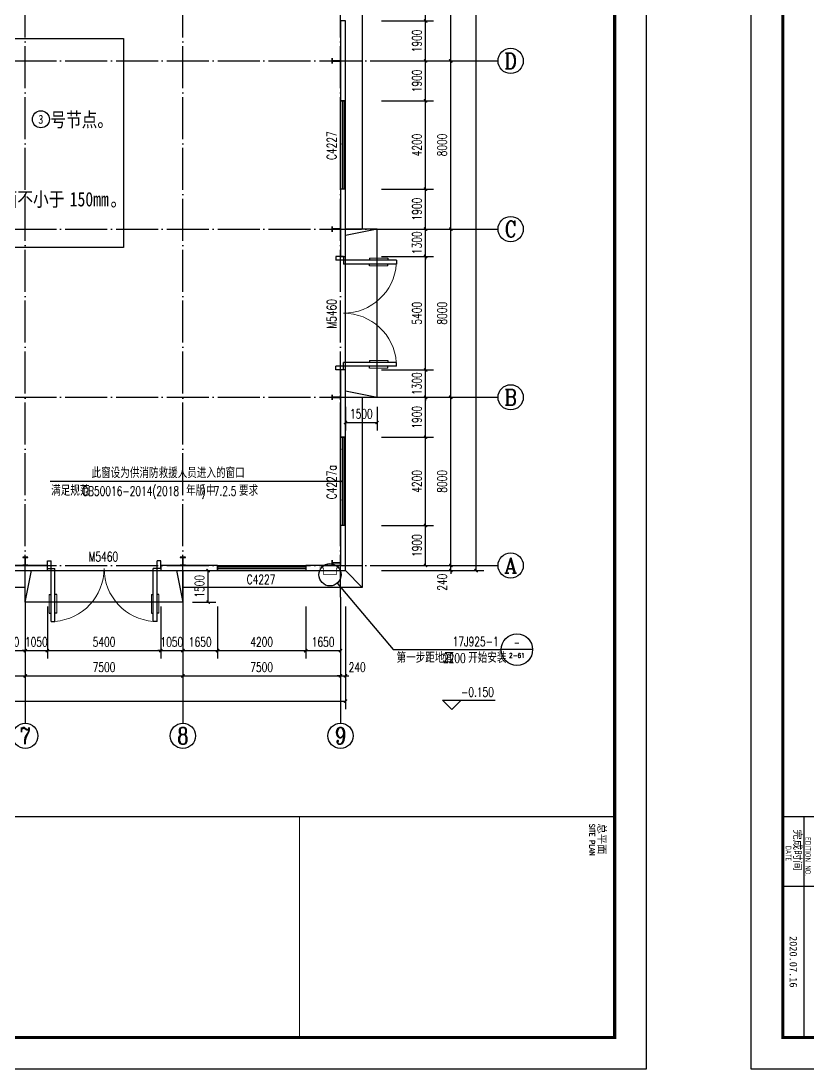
# Model space of a CAD drawing. Extents: x 14591016 to 15383666, y -730593 to -510197.
# Drawn here: x 14740759 to 14778219, y -730593 to -680743 of the extents above; entities that cross this region are included whole.
import ezdxf
from ezdxf.enums import TextEntityAlignment as Align

# ---------------------------------------------------------------- set-up
doc = ezdxf.new("R2010")
doc.units = 0
doc.header["$LTSCALE"] = 1000
doc.header["$MEASUREMENT"] = 0
doc.linetypes.add('DOTE', pattern=[2.42, 2, -0.2, 0.02, -0.2])
for name, color, linetype in [('AXIS', 3, 'Continuous'), ('AXIS_TEXT', 7, 'Continuous'), ('COLUMN', 2, 'Continuous'), ('DIM_ELEV', 3, 'Continuous'), ('DIM_LEAD', 3, 'Continuous'), ('DOTE', 1, 'DOTE'), ('PUB_DIM', 3, 'Continuous'), ('PUB_TEXT', 7, 'Continuous'), ('PUB_TITLE', 4, 'Continuous'), ('TK', 4, 'Continuous'), ('WALL-PARAPET', 6, 'Continuous'), ('WINDOW', 4, 'Continuous'), ('WINDOW_TEXT', 7, 'Continuous')]:
    doc.layers.add(name, color=color, linetype=linetype)
doc.styles.add('-宋体', font='', dxfattribs={"width": 0.8})
doc.styles.add('_TCH_AXIS', font='COMPLEX', dxfattribs={"bigfont": 'GBCBIG'})
doc.styles.add('_TCH_DIM', font='SIMPLEX', dxfattribs={"bigfont": 'GBCBIG'})
doc.styles.add('_TCH_DIM_T3', font='SIMPLEX', dxfattribs={"width": 0.705882, "bigfont": 'GBCBIG'})
doc.styles.add('_TCH_WINDOW', font='SIMPLEX', dxfattribs={"height": 3.5, "bigfont": 'GBCBIG'})
doc.styles.add('COMPLEX', font='COMPLEX')
doc.styles.add('ROMANS', font='romans', dxfattribs={"width": 0.65, "height": 231.275})
doc.styles.add('TSSD_REIN', font='tssdeng.shx', dxfattribs={"width": 0.7, "bigfont": 'tssdchn.shx'})
doc.styles.add('图签宋体', font='', dxfattribs={"height": 300})
doc.styles.get('-宋体').set_extended_font_data('SimSun')
doc.styles.get('图签宋体').set_extended_font_data('NSimSun')
doc.dimstyles.new('_TCH_ARCH&&150', dxfattribs={"dimtxt": 446.25, "dimasz": 150, "dimexe": 375, "dimexo": 450, "dimgap": 189.375, "dimtad": 1, "dimdec": 0, "dimzin": 0, "dimdsep": 46, "dimtxsty": '_TCH_DIM_T3', "dimblk": 'ARCHTICK', "dimcen": 0.09, "dimclrt": 7, "dimazin": 2, "dimtfac": 1, "dimtdec": 0, "dimtix": 1, "dimtmove": 2, "dimatfit": 3, "dimfxl": 0, "dimtolj": 1, "dimtzin": 0, "dimarcsym": 0})

# ---------------------------------------------------------------- blocks, each defined once
blk = doc.blocks.new('A$C797E1D2B')
at = {"layer": 'COLUMN'}
h = blk.add_hatch(color=256, dxfattribs=at)
h.paths.add_polyline_path([(125, 400), (250, 400), (250, 388), (130, 388), (130, 200), (125, 200)])
h.paths.add_polyline_path([(0, 400), (125, 400), (125, 200), (120, 200), (120, 388), (0, 388)])
h.paths.add_polyline_path([(0, 12), (120, 12), (120, 200), (125, 200), (125, 0), (0, 0)])
h.paths.add_polyline_path([(125, 200), (130, 200), (130, 12), (250, 12), (250, 0), (125, 0)])
blk.add_lwpolyline([(250, 0), (250, 12), (130, 12), (130, 388), (250, 388), (250, 400), (0, 400), (0, 388), (120, 388), (120, 12), (0, 12), (0, 0)], close=True, dxfattribs=at)
blk = doc.blocks.new('GeYuanFrame_46685588', base_point=(20.09, 4.53))
at = {"layer": 'TK'}
blk.add_lwpolyline([(20.09, 4.53), (20.09, 598.53), (1071.09, 598.53), (1071.09, 4.53)], close=True, dxfattribs=at)
at = {"layer": 'TK', "const_width": 1}
blk.add_lwpolyline([(45.09, 588.53), (1061.09, 588.53), (1061.09, 14.53), (45.09, 14.53)], close=True, dxfattribs=at)
at = {"layer": 'TK'}
for points, const_width in [([(991.09, 588.53), (991.09, 14.53)], 0.4), ([(991.09, 488.5), (1061.09, 488.5)], 0.35)]:
    blk.add_lwpolyline(points, dxfattribs=dict(at, const_width=const_width))
at = {"layer": 'TK', "style": '图签宋体'}
blk.add_text('总平面', height=2.4, dxfattribs=at).set_placement((993.23, 583.28))
at = {"layer": 'TK', "style": 'ROMANS', "width": 0.76}
blk.add_text('SITE PLAN', height=1.697, dxfattribs=at).set_placement((993.35, 580.49))
blk = doc.blocks.new('GeYuanFrame_74283803', base_point=(20.09, 4.53))
at = {"layer": 'PUB_TITLE'}
blk.add_lwpolyline([(1013.09, 14.53), (1013.09, 111.33)], dxfattribs=at)
at = {"layer": 'TK'}
for p, q in [((991.09, 21.17), (1061.09, 21.17)), ((991.09, 14.53), (1061.09, 14.53))]:
    blk.add_line(p, q, dxfattribs=at)
blk.add_lwpolyline([(20.09, 4.53), (20.09, 598.53), (1071.09, 598.53), (1071.09, 4.53)], close=True, dxfattribs=at)
at = {"layer": 'TK', "const_width": 1}
blk.add_lwpolyline([(45.09, 588.53), (1061.09, 588.53), (1061.09, 14.53), (45.09, 14.53)], close=True, dxfattribs=at)
at = {"layer": 'TK', "const_width": 0.4}
blk.add_lwpolyline([(991.09, 588.53), (991.09, 14.53)], dxfattribs=at)
at = {"layer": 'TK', "style": 'TSSD_REIN'}
for s, width, p in [('EDITION NO.', 0.8, (997.53, 21.64)), ('DATE', 0.7, (1000.33, 15.45))]:
    blk.add_text(s, height=1.8, dxfattribs=dict(at, width=width)).set_placement(p)
at = {"layer": 'TK', "style": '图签宋体'}
blk.add_text('完成时间', height=2.4, dxfattribs=at).set_placement((995.11, 18.02))
at = {"layer": 'TK', "insert": (1037.09, 17.88), "char_height": 2.4, "width": 48, "attachment_point": 5, "style": '图签宋体'}
blk.add_mtext('2020.07.16', dxfattribs=at)
blk = doc.blocks.new('$DorLib2D$00000011')
for p, q in [((-0.4667, 0.4709), (-0.4667, -0.0625)), ((-0.4667, 0.4709), (-0.4333, 0.4709)), ((-0.4333, 0.4709), (-0.4333, 0.0042)), ((0.4333, 0.4709), (0.4333, 0.0042)), ((0.4667, 0.4709), (0.4333, 0.4709)), ((0.4667, 0.4709), (0.4667, -0.0625)), ((-0.4833, 0.3962), (-0.4667, 0.3962)), ((-0.4167, 0.3962), (-0.4333, 0.3962)), ((0.4167, 0.3962), (0.4333, 0.3962)), ((0.4833, 0.3962), (0.4667, 0.3962)), ((-0.4833, 0.2346), (-0.4667, 0.2346)), ((-0.4167, 0.2346), (-0.4333, 0.2346)), ((0.4167, 0.2346), (0.4333, 0.2346)), ((0.4833, 0.2346), (0.4667, 0.2346)), ((-0.5, 0.0042), (-0.4333, 0.0042)), ((-0.5, 0.0042), (-0.5, -0.0625)), ((0.5, 0.0042), (0.4333, 0.0042)), ((0.5, 0.0042), (0.5, -0.0625)), ((-0.5, -0.0625), (-0.4667, -0.0625)), ((0.5, -0.0625), (0.4667, -0.0625))]:
    blk.add_line(p, q)
at = {"lineweight": 13}
for p, q in [((-0.4833, 0.3962), (-0.4833, 0.2346)), ((-0.4167, 0.3962), (-0.4167, 0.2346)), ((0.4167, 0.3962), (0.4167, 0.2346)), ((0.4833, 0.3962), (0.4833, 0.2346))]:
    blk.add_line(p, q, dxfattribs=at)
for centre, start, end in [((-0.4667, 0.0042), 0, 85.90396), ((0.4667, 0.0042), 94.09604, 180)]:
    blk.add_arc(centre, 0.4667, start, end, dxfattribs=at)
blk = doc.blocks.new('$TCHSYS$WIN2D')
for p, q in [((-0.5, 0.5), (0.5, 0.5)), ((-0.5, 0.5), (-0.5, -0.5)), ((0.5, 0.5), (0.5, -0.5)), ((0.5, 0.167), (-0.5, 0.167)), ((0.5, -0.167), (-0.5, -0.167)), ((-0.5, -0.5), (0.5, -0.5))]:
    blk.add_line(p, q)
blk = doc.blocks.new('_AXISO')
blk.add_circle((0, 0), 0.5)
at = {"layer": 'AXIS_TEXT', "style": 'COMPLEX', "width": 1.041667}
blk.add_attdef('A', text='', height=0.56, dxfattribs=at).set_placement((-0.25, -0.28), (0.25, -0.28), align=Align.FIT)
blk = doc.blocks.new('_ArchTick')
at = {"color": 0, "linetype": 'ByBlock', "const_width": 0.4}
blk.add_lwpolyline([(-0.5, -0.5), (0.5, 0.5)], dxfattribs=at)
blk = doc.blocks.new('*D45')
at = {"layer": 'AXIS', "color": 0, "lineweight": -2}
for p, q in [((14695726, -708593), (14695726, -713468)), ((14756206, -708593), (14756206, -713468)), ((14695726, -713093), (14756206, -713093))]:
    blk.add_line(p, q, dxfattribs=at)
at = {"layer": 'Defpoints', "color": 0}
for p in [(14695726, -708143), (14756206, -708143), (14756206, -713093)]:
    blk.add_point(p, dxfattribs=at)
at = {"layer": 'AXIS', "color": 0, "lineweight": -2, "xscale": 150, "yscale": 150, "zscale": 150, "rotation": 180}
blk.add_blockref('_ArchTick', (14695726, -713093), dxfattribs=at)
at = {"layer": 'AXIS', "color": 0, "lineweight": -2, "xscale": 150, "yscale": 150, "zscale": 150}
blk.add_blockref('_ArchTick', (14756206, -713093), dxfattribs=at)
at = {"layer": 'AXIS', "color": 7, "insert": (14725966, -712680), "char_height": 446.2, "attachment_point": 5, "style": '_TCH_DIM_T3'}
blk.add_mtext('\\A1;60480', dxfattribs=at)
blk = doc.blocks.new('*D52')
at = {"layer": 'AXIS', "color": 0, "lineweight": -2}
for p, q in [((14733466, -708593), (14733466, -712268)), ((14740966, -708593), (14740966, -712268)), ((14733466, -711893), (14740966, -711893))]:
    blk.add_line(p, q, dxfattribs=at)
at = {"layer": 'Defpoints', "color": 0}
for p in [(14733466, -708143), (14740966, -708143), (14740966, -711893)]:
    blk.add_point(p, dxfattribs=at)
at = {"layer": 'AXIS', "color": 0, "lineweight": -2, "xscale": 150, "yscale": 150, "zscale": 150, "rotation": 180}
blk.add_blockref('_ArchTick', (14733466, -711893), dxfattribs=at)
at = {"layer": 'AXIS', "color": 0, "lineweight": -2, "xscale": 150, "yscale": 150, "zscale": 150}
blk.add_blockref('_ArchTick', (14740966, -711893), dxfattribs=at)
at = {"layer": 'AXIS', "color": 7, "insert": (14737216, -711480), "char_height": 446.2, "attachment_point": 5, "style": '_TCH_DIM_T3'}
blk.add_mtext('\\A1;7500', dxfattribs=at)
blk = doc.blocks.new('*D53')
at = {"layer": 'AXIS', "color": 0, "lineweight": -2}
for p, q in [((14740966, -708593), (14740966, -712268)), ((14748466, -708593), (14748466, -712268)), ((14740966, -711893), (14748466, -711893))]:
    blk.add_line(p, q, dxfattribs=at)
at = {"layer": 'Defpoints', "color": 0}
for p in [(14740966, -708143), (14748466, -708143), (14748466, -711893)]:
    blk.add_point(p, dxfattribs=at)
at = {"layer": 'AXIS', "color": 0, "lineweight": -2, "xscale": 150, "yscale": 150, "zscale": 150, "rotation": 180}
blk.add_blockref('_ArchTick', (14740966, -711893), dxfattribs=at)
at = {"layer": 'AXIS', "color": 0, "lineweight": -2, "xscale": 150, "yscale": 150, "zscale": 150}
blk.add_blockref('_ArchTick', (14748466, -711893), dxfattribs=at)
at = {"layer": 'AXIS', "color": 7, "insert": (14744716, -711480), "char_height": 446.2, "attachment_point": 5, "style": '_TCH_DIM_T3'}
blk.add_mtext('\\A1;7500', dxfattribs=at)
blk = doc.blocks.new('*D54')
at = {"layer": 'AXIS', "color": 0, "lineweight": -2}
for p, q in [((14748466, -708593), (14748466, -712268)), ((14755966, -708593), (14755966, -712268)), ((14748466, -711893), (14755966, -711893))]:
    blk.add_line(p, q, dxfattribs=at)
at = {"layer": 'Defpoints', "color": 0}
for p in [(14748466, -708143), (14755966, -708143), (14755966, -711893)]:
    blk.add_point(p, dxfattribs=at)
at = {"layer": 'AXIS', "color": 0, "lineweight": -2, "xscale": 150, "yscale": 150, "zscale": 150, "rotation": 180}
blk.add_blockref('_ArchTick', (14748466, -711893), dxfattribs=at)
at = {"layer": 'AXIS', "color": 0, "lineweight": -2, "xscale": 150, "yscale": 150, "zscale": 150}
blk.add_blockref('_ArchTick', (14755966, -711893), dxfattribs=at)
at = {"layer": 'AXIS', "color": 7, "insert": (14752216, -711480), "char_height": 446.2, "attachment_point": 5, "style": '_TCH_DIM_T3'}
blk.add_mtext('\\A1;7500', dxfattribs=at)
blk = doc.blocks.new('*D55')
at = {"layer": 'AXIS', "color": 0, "lineweight": -2}
for p, q in [((14755966, -708593), (14755966, -712268)), ((14756206, -708593), (14756206, -712268)), ((14755966, -711893), (14755816, -711893)), ((14755966, -711893), (14756206, -711893)), ((14756206, -711893), (14756356, -711893))]:
    blk.add_line(p, q, dxfattribs=at)
at = {"layer": 'Defpoints', "color": 0}
for p in [(14755966, -708143), (14756206, -708143), (14756206, -711893)]:
    blk.add_point(p, dxfattribs=at)
at = {"layer": 'AXIS', "color": 0, "lineweight": -2, "xscale": 150, "yscale": 150, "zscale": 150}
blk.add_blockref('_ArchTick', (14755966, -711893), dxfattribs=at)
at = {"layer": 'AXIS', "color": 0, "lineweight": -2, "xscale": 150, "yscale": 150, "zscale": 150, "rotation": 180}
blk.add_blockref('_ArchTick', (14756206, -711893), dxfattribs=at)
at = {"layer": 'AXIS', "color": 7, "insert": (14756761, -711480), "char_height": 446.2, "attachment_point": 5, "style": '_TCH_DIM_T3'}
blk.add_mtext('\\A1;240', dxfattribs=at)
blk = doc.blocks.new('*D85')
at = {"layer": 'AXIS', "color": 0, "lineweight": -2}
for p, q in [((14757916, -586403), (14762791, -586403)), ((14762416, -706883), (14762416, -586403)), ((14757916, -706883), (14762791, -706883))]:
    blk.add_line(p, q, dxfattribs=at)
at = {"layer": 'Defpoints', "color": 0}
for p in [(14757466, -586403), (14762416, -586403), (14757466, -706883)]:
    blk.add_point(p, dxfattribs=at)
at = {"layer": 'AXIS', "color": 0, "lineweight": -2, "xscale": 150, "yscale": 150, "zscale": 150}
for p, rotation in [((14762416, -586403), 90), ((14762416, -706883), 270)]:
    blk.add_blockref('_ArchTick', p, dxfattribs=dict(at, rotation=rotation))
at = {"layer": 'AXIS', "color": 7, "insert": (14762004, -646643), "char_height": 446.2, "attachment_point": 5, "rotation": 90, "style": '_TCH_DIM_T3'}
blk.add_mtext('\\A1;120480', dxfattribs=at)
blk = doc.blocks.new('*D86')
at = {"layer": 'AXIS', "color": 0, "lineweight": -2}
for p, q in [((14757916, -706643), (14761591, -706643)), ((14761216, -706643), (14761216, -706493)), ((14761216, -706883), (14761216, -706643)), ((14757916, -706883), (14761591, -706883)), ((14761216, -706883), (14761216, -707033))]:
    blk.add_line(p, q, dxfattribs=at)
at = {"layer": 'Defpoints', "color": 0}
for p in [(14757466, -706643), (14761216, -706643), (14757466, -706883)]:
    blk.add_point(p, dxfattribs=at)
at = {"layer": 'AXIS', "color": 0, "lineweight": -2, "xscale": 150, "yscale": 150, "zscale": 150}
for p, rotation in [((14761216, -706643), 270), ((14761216, -706883), 90)]:
    blk.add_blockref('_ArchTick', p, dxfattribs=dict(at, rotation=rotation))
at = {"layer": 'AXIS', "color": 7, "insert": (14760804, -707438), "char_height": 446.2, "attachment_point": 5, "rotation": 90, "style": '_TCH_DIM_T3'}
blk.add_mtext('\\A1;240', dxfattribs=at)
blk = doc.blocks.new('*D87')
at = {"layer": 'AXIS', "color": 0, "lineweight": -2}
for p, q in [((14757916, -698643), (14761591, -698643)), ((14761216, -706643), (14761216, -698643)), ((14757916, -706643), (14761591, -706643))]:
    blk.add_line(p, q, dxfattribs=at)
at = {"layer": 'Defpoints', "color": 0}
for p in [(14757466, -698643), (14761216, -698643), (14757466, -706643)]:
    blk.add_point(p, dxfattribs=at)
at = {"layer": 'AXIS', "color": 0, "lineweight": -2, "xscale": 150, "yscale": 150, "zscale": 150}
for p, rotation in [((14761216, -698643), 90), ((14761216, -706643), 270)]:
    blk.add_blockref('_ArchTick', p, dxfattribs=dict(at, rotation=rotation))
at = {"layer": 'AXIS', "color": 7, "insert": (14760804, -702643), "char_height": 446.2, "attachment_point": 5, "rotation": 90, "style": '_TCH_DIM_T3'}
blk.add_mtext('\\A1;8000', dxfattribs=at)
blk = doc.blocks.new('*D88')
at = {"layer": 'AXIS', "color": 0, "lineweight": -2}
for p, q in [((14757916, -690643), (14761591, -690643)), ((14761216, -698643), (14761216, -690643)), ((14757916, -698643), (14761591, -698643))]:
    blk.add_line(p, q, dxfattribs=at)
at = {"layer": 'Defpoints', "color": 0}
for p in [(14757466, -690643), (14761216, -690643), (14757466, -698643)]:
    blk.add_point(p, dxfattribs=at)
at = {"layer": 'AXIS', "color": 0, "lineweight": -2, "xscale": 150, "yscale": 150, "zscale": 150}
for p, rotation in [((14761216, -690643), 90), ((14761216, -698643), 270)]:
    blk.add_blockref('_ArchTick', p, dxfattribs=dict(at, rotation=rotation))
at = {"layer": 'AXIS', "color": 7, "insert": (14760804, -694643), "char_height": 446.2, "attachment_point": 5, "rotation": 90, "style": '_TCH_DIM_T3'}
blk.add_mtext('\\A1;8000', dxfattribs=at)
blk = doc.blocks.new('*D89')
at = {"layer": 'AXIS', "color": 0, "lineweight": -2}
for p, q in [((14757916, -682643), (14761591, -682643)), ((14761216, -690643), (14761216, -682643)), ((14757916, -690643), (14761591, -690643))]:
    blk.add_line(p, q, dxfattribs=at)
at = {"layer": 'Defpoints', "color": 0}
for p in [(14757466, -682643), (14761216, -682643), (14757466, -690643)]:
    blk.add_point(p, dxfattribs=at)
at = {"layer": 'AXIS', "color": 0, "lineweight": -2, "xscale": 150, "yscale": 150, "zscale": 150}
for p, rotation in [((14761216, -682643), 90), ((14761216, -690643), 270)]:
    blk.add_blockref('_ArchTick', p, dxfattribs=dict(at, rotation=rotation))
at = {"layer": 'AXIS', "color": 7, "insert": (14760804, -686643), "char_height": 446.2, "attachment_point": 5, "rotation": 90, "style": '_TCH_DIM_T3'}
blk.add_mtext('\\A1;8000', dxfattribs=at)
blk = doc.blocks.new('*D90')
at = {"layer": 'AXIS', "color": 0, "lineweight": -2}
for p, q in [((14757916, -674643), (14761591, -674643)), ((14761216, -682643), (14761216, -674643)), ((14757916, -682643), (14761591, -682643))]:
    blk.add_line(p, q, dxfattribs=at)
at = {"layer": 'Defpoints', "color": 0}
for p in [(14757466, -674643), (14761216, -674643), (14757466, -682643)]:
    blk.add_point(p, dxfattribs=at)
at = {"layer": 'AXIS', "color": 0, "lineweight": -2, "xscale": 150, "yscale": 150, "zscale": 150}
for p, rotation in [((14761216, -674643), 90), ((14761216, -682643), 270)]:
    blk.add_blockref('_ArchTick', p, dxfattribs=dict(at, rotation=rotation))
at = {"layer": 'AXIS', "color": 7, "insert": (14760804, -678643), "char_height": 446.2, "attachment_point": 5, "rotation": 90, "style": '_TCH_DIM_T3'}
blk.add_mtext('\\A1;8000', dxfattribs=at)
blk = doc.blocks.new('*D264')
at = {"layer": 'Defpoints', "color": 0}
for p in [(14739316, -708143), (14740966, -708143), (14740966, -710693)]:
    blk.add_point(p, dxfattribs=at)
at = {"layer": 'PUB_DIM', "color": 0, "lineweight": -2}
for p, q in [((14739316, -708593), (14739316, -711068)), ((14740966, -708593), (14740966, -711068)), ((14739316, -710693), (14740966, -710693))]:
    blk.add_line(p, q, dxfattribs=at)
at = {"layer": 'PUB_DIM', "color": 0, "lineweight": -2, "xscale": 150, "yscale": 150, "zscale": 150, "rotation": 180}
blk.add_blockref('_ArchTick', (14739316, -710693), dxfattribs=at)
at = {"layer": 'PUB_DIM', "color": 0, "lineweight": -2, "xscale": 150, "yscale": 150, "zscale": 150}
blk.add_blockref('_ArchTick', (14740966, -710693), dxfattribs=at)
at = {"layer": 'PUB_DIM', "color": 7, "insert": (14740141, -710280), "char_height": 446.2, "attachment_point": 5, "style": '_TCH_DIM_T3'}
blk.add_mtext('\\A1;1650', dxfattribs=at)
blk = doc.blocks.new('*D265')
at = {"layer": 'Defpoints', "color": 0}
for p in [(14740966, -708143), (14742016, -708143), (14742016, -710693)]:
    blk.add_point(p, dxfattribs=at)
at = {"layer": 'PUB_DIM', "color": 0, "lineweight": -2}
for p, q in [((14740966, -708593), (14740966, -711068)), ((14742016, -708593), (14742016, -711068)), ((14740966, -710693), (14740816, -710693)), ((14740966, -710693), (14742016, -710693)), ((14742016, -710693), (14742166, -710693))]:
    blk.add_line(p, q, dxfattribs=at)
at = {"layer": 'PUB_DIM', "color": 0, "lineweight": -2, "xscale": 150, "yscale": 150, "zscale": 150}
blk.add_blockref('_ArchTick', (14740966, -710693), dxfattribs=at)
at = {"layer": 'PUB_DIM', "color": 0, "lineweight": -2, "xscale": 150, "yscale": 150, "zscale": 150, "rotation": 180}
blk.add_blockref('_ArchTick', (14742016, -710693), dxfattribs=at)
at = {"layer": 'PUB_DIM', "color": 7, "insert": (14741491, -710280), "char_height": 446.2, "attachment_point": 5, "style": '_TCH_DIM_T3'}
blk.add_mtext('\\A1;1050', dxfattribs=at)
blk = doc.blocks.new('*D266')
at = {"layer": 'Defpoints', "color": 0}
for p in [(14742016, -708143), (14747416, -708143), (14747416, -710693)]:
    blk.add_point(p, dxfattribs=at)
at = {"layer": 'PUB_DIM', "color": 0, "lineweight": -2}
for p, q in [((14742016, -708593), (14742016, -711068)), ((14747416, -708593), (14747416, -711068)), ((14742016, -710693), (14747416, -710693))]:
    blk.add_line(p, q, dxfattribs=at)
at = {"layer": 'PUB_DIM', "color": 0, "lineweight": -2, "xscale": 150, "yscale": 150, "zscale": 150, "rotation": 180}
blk.add_blockref('_ArchTick', (14742016, -710693), dxfattribs=at)
at = {"layer": 'PUB_DIM', "color": 0, "lineweight": -2, "xscale": 150, "yscale": 150, "zscale": 150}
blk.add_blockref('_ArchTick', (14747416, -710693), dxfattribs=at)
at = {"layer": 'PUB_DIM', "color": 7, "insert": (14744716, -710280), "char_height": 446.2, "attachment_point": 5, "style": '_TCH_DIM_T3'}
blk.add_mtext('\\A1;5400', dxfattribs=at)
blk = doc.blocks.new('*D267')
at = {"layer": 'Defpoints', "color": 0}
for p in [(14747416, -708143), (14748466, -708143), (14748466, -710693)]:
    blk.add_point(p, dxfattribs=at)
at = {"layer": 'PUB_DIM', "color": 0, "lineweight": -2}
for p, q in [((14747416, -708593), (14747416, -711068)), ((14748466, -708593), (14748466, -711068)), ((14747416, -710693), (14747266, -710693)), ((14747416, -710693), (14748466, -710693)), ((14748466, -710693), (14748616, -710693))]:
    blk.add_line(p, q, dxfattribs=at)
at = {"layer": 'PUB_DIM', "color": 0, "lineweight": -2, "xscale": 150, "yscale": 150, "zscale": 150}
blk.add_blockref('_ArchTick', (14747416, -710693), dxfattribs=at)
at = {"layer": 'PUB_DIM', "color": 0, "lineweight": -2, "xscale": 150, "yscale": 150, "zscale": 150, "rotation": 180}
blk.add_blockref('_ArchTick', (14748466, -710693), dxfattribs=at)
at = {"layer": 'PUB_DIM', "color": 7, "insert": (14747941, -710280), "char_height": 446.2, "attachment_point": 5, "style": '_TCH_DIM_T3'}
blk.add_mtext('\\A1;1050', dxfattribs=at)
blk = doc.blocks.new('*D268')
at = {"layer": 'Defpoints', "color": 0}
for p in [(14748466, -708143), (14750116, -708143), (14750116, -710693)]:
    blk.add_point(p, dxfattribs=at)
at = {"layer": 'PUB_DIM', "color": 0, "lineweight": -2}
for p, q in [((14748466, -708593), (14748466, -711068)), ((14750116, -708593), (14750116, -711068)), ((14748466, -710693), (14750116, -710693))]:
    blk.add_line(p, q, dxfattribs=at)
at = {"layer": 'PUB_DIM', "color": 0, "lineweight": -2, "xscale": 150, "yscale": 150, "zscale": 150, "rotation": 180}
blk.add_blockref('_ArchTick', (14748466, -710693), dxfattribs=at)
at = {"layer": 'PUB_DIM', "color": 0, "lineweight": -2, "xscale": 150, "yscale": 150, "zscale": 150}
blk.add_blockref('_ArchTick', (14750116, -710693), dxfattribs=at)
at = {"layer": 'PUB_DIM', "color": 7, "insert": (14749291, -710280), "char_height": 446.2, "attachment_point": 5, "style": '_TCH_DIM_T3'}
blk.add_mtext('\\A1;1650', dxfattribs=at)
blk = doc.blocks.new('*D269')
at = {"layer": 'Defpoints', "color": 0}
for p in [(14750116, -708143), (14754316, -708143), (14754316, -710693)]:
    blk.add_point(p, dxfattribs=at)
at = {"layer": 'PUB_DIM', "color": 0, "lineweight": -2}
for p, q in [((14750116, -708593), (14750116, -711068)), ((14754316, -708593), (14754316, -711068)), ((14750116, -710693), (14754316, -710693))]:
    blk.add_line(p, q, dxfattribs=at)
at = {"layer": 'PUB_DIM', "color": 0, "lineweight": -2, "xscale": 150, "yscale": 150, "zscale": 150, "rotation": 180}
blk.add_blockref('_ArchTick', (14750116, -710693), dxfattribs=at)
at = {"layer": 'PUB_DIM', "color": 0, "lineweight": -2, "xscale": 150, "yscale": 150, "zscale": 150}
blk.add_blockref('_ArchTick', (14754316, -710693), dxfattribs=at)
at = {"layer": 'PUB_DIM', "color": 7, "insert": (14752216, -710280), "char_height": 446.2, "attachment_point": 5, "style": '_TCH_DIM_T3'}
blk.add_mtext('\\A1;4200', dxfattribs=at)
blk = doc.blocks.new('*D270')
at = {"layer": 'Defpoints', "color": 0}
for p in [(14754316, -708143), (14755966, -708143), (14755966, -710693)]:
    blk.add_point(p, dxfattribs=at)
at = {"layer": 'PUB_DIM', "color": 0, "lineweight": -2}
for p, q in [((14754316, -708593), (14754316, -711068)), ((14755966, -708593), (14755966, -711068)), ((14754316, -710693), (14755966, -710693))]:
    blk.add_line(p, q, dxfattribs=at)
at = {"layer": 'PUB_DIM', "color": 0, "lineweight": -2, "xscale": 150, "yscale": 150, "zscale": 150, "rotation": 180}
blk.add_blockref('_ArchTick', (14754316, -710693), dxfattribs=at)
at = {"layer": 'PUB_DIM', "color": 0, "lineweight": -2, "xscale": 150, "yscale": 150, "zscale": 150}
blk.add_blockref('_ArchTick', (14755966, -710693), dxfattribs=at)
at = {"layer": 'PUB_DIM', "color": 7, "insert": (14755141, -710280), "char_height": 446.2, "attachment_point": 5, "style": '_TCH_DIM_T3'}
blk.add_mtext('\\A1;1650', dxfattribs=at)
blk = doc.blocks.new('*D271')
at = {"layer": 'Defpoints', "color": 0}
for p in [(14757466, -704743), (14760016, -704743), (14757466, -706643)]:
    blk.add_point(p, dxfattribs=at)
at = {"layer": 'PUB_DIM', "color": 0, "lineweight": -2}
for p, q in [((14757916, -704743), (14760391, -704743)), ((14760016, -706643), (14760016, -704743)), ((14757916, -706643), (14760391, -706643))]:
    blk.add_line(p, q, dxfattribs=at)
at = {"layer": 'PUB_DIM', "color": 0, "lineweight": -2, "xscale": 150, "yscale": 150, "zscale": 150}
for p, rotation in [((14760016, -704743), 90), ((14760016, -706643), 270)]:
    blk.add_blockref('_ArchTick', p, dxfattribs=dict(at, rotation=rotation))
at = {"layer": 'PUB_DIM', "color": 7, "insert": (14759604, -705693), "char_height": 446.2, "attachment_point": 5, "rotation": 90, "style": '_TCH_DIM_T3'}
blk.add_mtext('\\A1;1900', dxfattribs=at)
blk = doc.blocks.new('*D272')
at = {"layer": 'Defpoints', "color": 0}
for p in [(14757466, -700543), (14760016, -700543), (14757466, -704743)]:
    blk.add_point(p, dxfattribs=at)
at = {"layer": 'PUB_DIM', "color": 0, "lineweight": -2}
for p, q in [((14757916, -700543), (14760391, -700543)), ((14760016, -704743), (14760016, -700543)), ((14757916, -704743), (14760391, -704743))]:
    blk.add_line(p, q, dxfattribs=at)
at = {"layer": 'PUB_DIM', "color": 0, "lineweight": -2, "xscale": 150, "yscale": 150, "zscale": 150}
for p, rotation in [((14760016, -700543), 90), ((14760016, -704743), 270)]:
    blk.add_blockref('_ArchTick', p, dxfattribs=dict(at, rotation=rotation))
at = {"layer": 'PUB_DIM', "color": 7, "insert": (14759604, -702643), "char_height": 446.2, "attachment_point": 5, "rotation": 90, "style": '_TCH_DIM_T3'}
blk.add_mtext('\\A1;4200', dxfattribs=at)
blk = doc.blocks.new('*D273')
at = {"layer": 'Defpoints', "color": 0}
for p in [(14757466, -698643), (14760016, -698643), (14757466, -700543)]:
    blk.add_point(p, dxfattribs=at)
at = {"layer": 'PUB_DIM', "color": 0, "lineweight": -2}
for p, q in [((14757916, -698643), (14760391, -698643)), ((14760016, -700543), (14760016, -698643)), ((14757916, -700543), (14760391, -700543))]:
    blk.add_line(p, q, dxfattribs=at)
at = {"layer": 'PUB_DIM', "color": 0, "lineweight": -2, "xscale": 150, "yscale": 150, "zscale": 150}
for p, rotation in [((14760016, -698643), 90), ((14760016, -700543), 270)]:
    blk.add_blockref('_ArchTick', p, dxfattribs=dict(at, rotation=rotation))
at = {"layer": 'PUB_DIM', "color": 7, "insert": (14759604, -699593), "char_height": 446.2, "attachment_point": 5, "rotation": 90, "style": '_TCH_DIM_T3'}
blk.add_mtext('\\A1;1900', dxfattribs=at)
blk = doc.blocks.new('*D274')
at = {"layer": 'Defpoints', "color": 0}
for p in [(14757466, -697343), (14760016, -697343), (14757466, -698643)]:
    blk.add_point(p, dxfattribs=at)
at = {"layer": 'PUB_DIM', "color": 0, "lineweight": -2}
for p, q in [((14757916, -697343), (14760391, -697343)), ((14760016, -697343), (14760016, -697193)), ((14760016, -698643), (14760016, -697343)), ((14757916, -698643), (14760391, -698643)), ((14760016, -698643), (14760016, -698793))]:
    blk.add_line(p, q, dxfattribs=at)
at = {"layer": 'PUB_DIM', "color": 0, "lineweight": -2, "xscale": 150, "yscale": 150, "zscale": 150}
for p, rotation in [((14760016, -697343), 270), ((14760016, -698643), 90)]:
    blk.add_blockref('_ArchTick', p, dxfattribs=dict(at, rotation=rotation))
at = {"layer": 'PUB_DIM', "color": 7, "insert": (14759604, -697993), "char_height": 446.2, "attachment_point": 5, "rotation": 90, "style": '_TCH_DIM_T3'}
blk.add_mtext('\\A1;1300', dxfattribs=at)
blk = doc.blocks.new('*D275')
at = {"layer": 'Defpoints', "color": 0}
for p in [(14757466, -691943), (14760016, -691943), (14757466, -697343)]:
    blk.add_point(p, dxfattribs=at)
at = {"layer": 'PUB_DIM', "color": 0, "lineweight": -2}
for p, q in [((14757916, -691943), (14760391, -691943)), ((14760016, -697343), (14760016, -691943)), ((14757916, -697343), (14760391, -697343))]:
    blk.add_line(p, q, dxfattribs=at)
at = {"layer": 'PUB_DIM', "color": 0, "lineweight": -2, "xscale": 150, "yscale": 150, "zscale": 150}
for p, rotation in [((14760016, -691943), 90), ((14760016, -697343), 270)]:
    blk.add_blockref('_ArchTick', p, dxfattribs=dict(at, rotation=rotation))
at = {"layer": 'PUB_DIM', "color": 7, "insert": (14759604, -694643), "char_height": 446.2, "attachment_point": 5, "rotation": 90, "style": '_TCH_DIM_T3'}
blk.add_mtext('\\A1;5400', dxfattribs=at)
blk = doc.blocks.new('*D276')
at = {"layer": 'Defpoints', "color": 0}
for p in [(14757466, -690643), (14760016, -690643), (14757466, -691943)]:
    blk.add_point(p, dxfattribs=at)
at = {"layer": 'PUB_DIM', "color": 0, "lineweight": -2}
for p, q in [((14757916, -690643), (14760391, -690643)), ((14760016, -690643), (14760016, -690493)), ((14760016, -691943), (14760016, -690643)), ((14757916, -691943), (14760391, -691943)), ((14760016, -691943), (14760016, -692093))]:
    blk.add_line(p, q, dxfattribs=at)
at = {"layer": 'PUB_DIM', "color": 0, "lineweight": -2, "xscale": 150, "yscale": 150, "zscale": 150}
for p, rotation in [((14760016, -690643), 270), ((14760016, -691943), 90)]:
    blk.add_blockref('_ArchTick', p, dxfattribs=dict(at, rotation=rotation))
at = {"layer": 'PUB_DIM', "color": 7, "insert": (14759604, -691293), "char_height": 446.2, "attachment_point": 5, "rotation": 90, "style": '_TCH_DIM_T3'}
blk.add_mtext('\\A1;1300', dxfattribs=at)
blk = doc.blocks.new('*D277')
at = {"layer": 'Defpoints', "color": 0}
for p in [(14757466, -688743), (14760016, -688743), (14757466, -690643)]:
    blk.add_point(p, dxfattribs=at)
at = {"layer": 'PUB_DIM', "color": 0, "lineweight": -2}
for p, q in [((14757916, -688743), (14760391, -688743)), ((14760016, -690643), (14760016, -688743)), ((14757916, -690643), (14760391, -690643))]:
    blk.add_line(p, q, dxfattribs=at)
at = {"layer": 'PUB_DIM', "color": 0, "lineweight": -2, "xscale": 150, "yscale": 150, "zscale": 150}
for p, rotation in [((14760016, -688743), 90), ((14760016, -690643), 270)]:
    blk.add_blockref('_ArchTick', p, dxfattribs=dict(at, rotation=rotation))
at = {"layer": 'PUB_DIM', "color": 7, "insert": (14759604, -689693), "char_height": 446.2, "attachment_point": 5, "rotation": 90, "style": '_TCH_DIM_T3'}
blk.add_mtext('\\A1;1900', dxfattribs=at)
blk = doc.blocks.new('*D278')
at = {"layer": 'Defpoints', "color": 0}
for p in [(14757466, -684543), (14760016, -684543), (14757466, -688743)]:
    blk.add_point(p, dxfattribs=at)
at = {"layer": 'PUB_DIM', "color": 0, "lineweight": -2}
for p, q in [((14757916, -684543), (14760391, -684543)), ((14760016, -688743), (14760016, -684543)), ((14757916, -688743), (14760391, -688743))]:
    blk.add_line(p, q, dxfattribs=at)
at = {"layer": 'PUB_DIM', "color": 0, "lineweight": -2, "xscale": 150, "yscale": 150, "zscale": 150}
for p, rotation in [((14760016, -684543), 90), ((14760016, -688743), 270)]:
    blk.add_blockref('_ArchTick', p, dxfattribs=dict(at, rotation=rotation))
at = {"layer": 'PUB_DIM', "color": 7, "insert": (14759604, -686643), "char_height": 446.2, "attachment_point": 5, "rotation": 90, "style": '_TCH_DIM_T3'}
blk.add_mtext('\\A1;4200', dxfattribs=at)
blk = doc.blocks.new('*D279')
at = {"layer": 'Defpoints', "color": 0}
for p in [(14757466, -682643), (14760016, -682643), (14757466, -684543)]:
    blk.add_point(p, dxfattribs=at)
at = {"layer": 'PUB_DIM', "color": 0, "lineweight": -2}
for p, q in [((14757916, -682643), (14760391, -682643)), ((14760016, -684543), (14760016, -682643)), ((14757916, -684543), (14760391, -684543))]:
    blk.add_line(p, q, dxfattribs=at)
at = {"layer": 'PUB_DIM', "color": 0, "lineweight": -2, "xscale": 150, "yscale": 150, "zscale": 150}
for p, rotation in [((14760016, -682643), 90), ((14760016, -684543), 270)]:
    blk.add_blockref('_ArchTick', p, dxfattribs=dict(at, rotation=rotation))
at = {"layer": 'PUB_DIM', "color": 7, "insert": (14759604, -683593), "char_height": 446.2, "attachment_point": 5, "rotation": 90, "style": '_TCH_DIM_T3'}
blk.add_mtext('\\A1;1900', dxfattribs=at)
blk = doc.blocks.new('*D280')
at = {"layer": 'Defpoints', "color": 0}
for p in [(14757466, -680743), (14760016, -680743), (14757466, -682643)]:
    blk.add_point(p, dxfattribs=at)
at = {"layer": 'PUB_DIM', "color": 0, "lineweight": -2}
for p, q in [((14757916, -680743), (14760391, -680743)), ((14760016, -682643), (14760016, -680743)), ((14757916, -682643), (14760391, -682643))]:
    blk.add_line(p, q, dxfattribs=at)
at = {"layer": 'PUB_DIM', "color": 0, "lineweight": -2, "xscale": 150, "yscale": 150, "zscale": 150}
for p, rotation in [((14760016, -680743), 90), ((14760016, -682643), 270)]:
    blk.add_blockref('_ArchTick', p, dxfattribs=dict(at, rotation=rotation))
at = {"layer": 'PUB_DIM', "color": 7, "insert": (14759604, -681693), "char_height": 446.2, "attachment_point": 5, "rotation": 90, "style": '_TCH_DIM_T3'}
blk.add_mtext('\\A1;1900', dxfattribs=at)
blk = doc.blocks.new('*D281')
at = {"layer": 'Defpoints', "color": 0}
for p in [(14757466, -676543), (14760016, -676543), (14757466, -680743)]:
    blk.add_point(p, dxfattribs=at)
at = {"layer": 'PUB_DIM', "color": 0, "lineweight": -2}
for p, q in [((14757916, -676543), (14760391, -676543)), ((14760016, -680743), (14760016, -676543)), ((14757916, -680743), (14760391, -680743))]:
    blk.add_line(p, q, dxfattribs=at)
at = {"layer": 'PUB_DIM', "color": 0, "lineweight": -2, "xscale": 150, "yscale": 150, "zscale": 150}
for p, rotation in [((14760016, -676543), 90), ((14760016, -680743), 270)]:
    blk.add_blockref('_ArchTick', p, dxfattribs=dict(at, rotation=rotation))
at = {"layer": 'PUB_DIM', "color": 7, "insert": (14759604, -678643), "char_height": 446.2, "attachment_point": 5, "rotation": 90, "style": '_TCH_DIM_T3'}
blk.add_mtext('\\A1;4200', dxfattribs=at)
blk = doc.blocks.new('*D386')
at = {"layer": 'Defpoints', "color": 0}
for p in [(14748466, -706883), (14749666, -706883), (14748466, -708383)]:
    blk.add_point(p, dxfattribs=at)
at = {"layer": 'PUB_DIM', "color": 0, "lineweight": -2}
for p, q in [((14748916, -706883), (14750041, -706883)), ((14749666, -708383), (14749666, -706883)), ((14748916, -708383), (14750041, -708383))]:
    blk.add_line(p, q, dxfattribs=at)
at = {"layer": 'PUB_DIM', "color": 0, "lineweight": -2, "xscale": 150, "yscale": 150, "zscale": 150}
for p, rotation in [((14749666, -706883), 90), ((14749666, -708383), 270)]:
    blk.add_blockref('_ArchTick', p, dxfattribs=dict(at, rotation=rotation))
at = {"layer": 'PUB_DIM', "color": 7, "insert": (14749254, -707633), "char_height": 446.2, "attachment_point": 5, "rotation": 90, "style": '_TCH_DIM_T3'}
blk.add_mtext('\\A1;1500', dxfattribs=at)
blk = doc.blocks.new('*D387')
at = {"layer": 'Defpoints', "color": 0}
for p in [(14756206, -698643), (14757706, -698643), (14757706, -699843)]:
    blk.add_point(p, dxfattribs=at)
at = {"layer": 'PUB_DIM', "color": 0, "lineweight": -2}
for p, q in [((14756206, -699093), (14756206, -700218)), ((14757706, -699093), (14757706, -700218)), ((14756206, -699843), (14757706, -699843))]:
    blk.add_line(p, q, dxfattribs=at)
at = {"layer": 'PUB_DIM', "color": 0, "lineweight": -2, "xscale": 150, "yscale": 150, "zscale": 150, "rotation": 180}
blk.add_blockref('_ArchTick', (14756206, -699843), dxfattribs=at)
at = {"layer": 'PUB_DIM', "color": 0, "lineweight": -2, "xscale": 150, "yscale": 150, "zscale": 150}
blk.add_blockref('_ArchTick', (14757706, -699843), dxfattribs=at)
at = {"layer": 'PUB_DIM', "color": 7, "insert": (14756956, -699430), "char_height": 446.2, "attachment_point": 5, "style": '_TCH_DIM_T3'}
blk.add_mtext('\\A1;1500', dxfattribs=at)

msp = doc.modelspace()

# ---------------------------------------------------------------- linework, layer by layer
at = {"ltscale": 0.5}
for p, q in [((14757706.1, -690642.5), (14756206.1, -690942.5)), ((14756206.1, -698342.5), (14757706.1, -698642.5)), ((14740966.1, -708382.5), (14741266.1, -706882.5)), ((14748166.1, -706882.5), (14748466.1, -708382.5)), ((14757006.1, -707682.5), (14756206.1, -706882.5))]:
    msp.add_line(p, q, dxfattribs=at)
for points in [[(14757006.1, -650642.5), (14757006.1, -690642.5)], [(14756206.1, -698642.5), (14757706.1, -698642.5), (14757706.1, -690642.5), (14756206.1, -690642.5)], [(14757006.1, -698642.5), (14757006.1, -707682.5), (14748466.1, -707682.5)], [(14748466.1, -706882.5), (14748466.1, -708382.5), (14740966.1, -708382.5), (14740966.1, -706882.5)], [(14740966.1, -707682.5), (14710966.1, -707682.5)]]:
    msp.add_lwpolyline(points, dxfattribs=at)
at = {"color": 1, "ltscale": 0.5}
msp.add_lwpolyline([(14716076.5, -681579.7), (14745644.3, -681579.7), (14745644.3, -691523.6), (14716076.5, -691523.6)], close=True, dxfattribs=at)
at = {"const_width": 30}
msp.add_lwpolyline([(14755966.1, -706762.5), (14755766.1, -706762.5), (14755766.1, -707082.5), (14755166.1, -707082.5), (14755166.1, -706762.5), (14754966.1, -706762.5)], dxfattribs=at)
at = {"layer": 'AXIS'}
for p, q in [((14757466.1, -682642.5), (14763466.1, -682642.5)), ((14757466.1, -690642.5), (14763466.1, -690642.5)), ((14757466.1, -698642.5), (14763466.1, -698642.5)), ((14757466.1, -706642.5), (14763466.1, -706642.5)), ((14740966.1, -708142.5), (14740966.1, -714142.5)), ((14748466.1, -708142.5), (14748466.1, -714142.5)), ((14755966.1, -708142.5), (14755966.1, -714142.5))]:
    msp.add_line(p, q, dxfattribs=at)
at = {"layer": 'DIM_ELEV'}
for p, q in [((14761265.2, -713493.5), (14760815.2, -713043.5)), ((14760815.2, -713043.5), (14763335.2, -713043.5)), ((14761265.2, -713493.5), (14761715.2, -713043.5))]:
    msp.add_line(p, q, dxfattribs=at)
at = {"layer": 'DIM_LEAD'}
for p, q in [((14751866.1, -702642.5), (14742144.8, -702642.5)), ((14755966.1, -702642.5), (14751866.1, -702642.5)), ((14755807.8, -707488), (14758466.1, -710642.5)), ((14758466.1, -710642.5), (14763610.8, -710642.5)), ((14765110.8, -710642.5), (14763610.8, -710642.5))]:
    msp.add_line(p, q, dxfattribs=at)
at = {"layer": 'DIM_LEAD', "const_width": 60}
msp.add_lwpolyline([(14755996.1, -702642.5, 1), (14755936.1, -702642.5, 1)], format="xyb", close=True, dxfattribs=at)
at = {"layer": 'DIM_LEAD'}
for centre, radius in [((14755466.1, -707082.5), 530.2), ((14764360.8, -710642.5), 750)]:
    msp.add_circle(centre, radius, dxfattribs=at)
at = {"layer": 'DOTE'}
for p, q in [((14740966.1, -708142.5), (14740966.1, -585142.5)), ((14748466.1, -708142.5), (14748466.1, -585142.5)), ((14755966.1, -708142.5), (14755966.1, -585142.5)), ((14694466.1, -682642.5), (14757466.1, -682642.5)), ((14694466.1, -690642.5), (14757466.1, -690642.5)), ((14694466.1, -698642.5), (14757466.1, -698642.5)), ((14694466.1, -706642.5), (14757466.1, -706642.5))]:
    msp.add_line(p, q, dxfattribs=at)
at = {"layer": 'PUB_TEXT'}
msp.add_circle((14741707.6, -685420.9), 405, dxfattribs=at)
at = {"layer": 'WALL-PARAPET'}
for p, q in [((14756206.1, -680742.5), (14755966.1, -680742.5)), ((14755966.1, -680742.5), (14755966.1, -684542.5)), ((14756206.1, -684542.5), (14756206.1, -680742.5)), ((14755966.1, -684542.5), (14756206.1, -684542.5)), ((14756206.1, -688742.5), (14755966.1, -688742.5)), ((14755966.1, -688742.5), (14755966.1, -691942.5)), ((14756206.1, -691942.5), (14756206.1, -688742.5)), ((14755966.1, -691942.5), (14756206.1, -691942.5)), ((14756206.1, -697342.5), (14755966.1, -697342.5)), ((14755966.1, -697342.5), (14755966.1, -700542.5)), ((14756206.1, -700542.5), (14756206.1, -697342.5)), ((14755966.1, -700542.5), (14756206.1, -700542.5)), ((14756206.1, -704742.5), (14755966.1, -704742.5)), ((14755966.1, -704742.5), (14755966.1, -706642.5)), ((14756206.1, -706882.5), (14756206.1, -704742.5)), ((14742016.1, -706642.5), (14739316.1, -706642.5)), ((14742016.1, -706882.5), (14742016.1, -706642.5)), ((14750116.1, -706642.5), (14747416.1, -706642.5)), ((14747416.1, -706642.5), (14747416.1, -706882.5)), ((14750116.1, -706882.5), (14750116.1, -706642.5)), ((14755966.1, -706642.5), (14754316.1, -706642.5)), ((14754316.1, -706642.5), (14754316.1, -706882.5)), ((14739316.1, -706882.5), (14742016.1, -706882.5)), ((14747416.1, -706882.5), (14750116.1, -706882.5)), ((14754316.1, -706882.5), (14756206.1, -706882.5))]:
    msp.add_line(p, q, dxfattribs=at)
at = {"layer": 'WINDOW'}
for p, q in [((14756206.1, -697342.5), (14756206.1, -691942.5)), ((14742016.1, -706882.5), (14747416.1, -706882.5))]:
    msp.add_line(p, q, dxfattribs=at)

# ---------------------------------------------------------------- block references
at = {"xscale": 150, "yscale": 150, "zscale": 150, "rotation": 270}
for name, p in [('GeYuanFrame_46685588', (14681416.1, -572942.5)), ('GeYuanFrame_74283803', (14775516.1, -572942.5))]:
    msp.add_blockref(name, p, dxfattribs=at)
for p, rotation in [((14755566.1, -682517.5), 270), ((14755566.1, -690517.5), 270), ((14755566.1, -698517.5), 270), ((14741091.1, -706242.5), 180), ((14748591.1, -706242.5), 180), ((14755566.1, -706392.5), 270)]:
    msp.add_blockref('A$C797E1D2B', p, dxfattribs=dict(rotation=rotation))
at = {"layer": 'AXIS'}
ref = msp.add_blockref('_AXISO', (14764066.1, -682642.5), dxfattribs=dict(at, xscale=1200, yscale=1200, zscale=1200))
ref.add_attrib('A', 'D', dxfattribs={"layer": 'AXIS_TEXT', "ltscale": 0.5, "height": 746.2, "style": '_TCH_AXIS'}).set_placement((14763764.1, -683015.6), (14764368.2, -683015.6), align=Align.FIT)
ref = msp.add_blockref('_AXISO', (14764066.1, -690642.5), dxfattribs=dict(at, xscale=1200, yscale=1200, zscale=1200))
ref.add_attrib('A', 'C', dxfattribs={"layer": 'AXIS_TEXT', "ltscale": 0.5, "height": 781.2, "style": '_TCH_AXIS'}).set_placement((14763787.1, -691033.1), (14764345.1, -691033.1), align=Align.FIT)
ref = msp.add_blockref('_AXISO', (14764066.1, -698642.5), dxfattribs=dict(at, xscale=1200, yscale=1200, zscale=1200))
ref.add_attrib('A', 'B', dxfattribs={"layer": 'AXIS_TEXT', "ltscale": 0.5, "height": 746.2, "style": '_TCH_AXIS'}).set_placement((14763764.1, -699015.6), (14764368.2, -699015.6), align=Align.FIT)
ref = msp.add_blockref('_AXISO', (14764066.1, -706642.5), dxfattribs=dict(at, xscale=1200, yscale=1200, zscale=1200))
ref.add_attrib('A', 'A', dxfattribs={"layer": 'AXIS_TEXT', "ltscale": 0.5, "height": 728.9, "style": '_TCH_AXIS'}).set_placement((14763753.8, -707007), (14764378.5, -707007), align=Align.FIT)
ref = msp.add_blockref('_AXISO', (14740966.1, -714742.5), dxfattribs=dict(at, xscale=1200, yscale=1200, zscale=1200))
ref.add_attrib('A', '7', dxfattribs={"layer": 'AXIS_TEXT', "ltscale": 0.5, "height": 798.8, "style": '_TCH_AXIS'}).set_placement((14740699.9, -715141.9), (14741232.4, -715141.9), align=Align.FIT)
ref = msp.add_blockref('_AXISO', (14748466.1, -714742.5), dxfattribs=dict(at, xscale=1200, yscale=1200, zscale=1200))
ref.add_attrib('A', '8', dxfattribs={"layer": 'AXIS_TEXT', "ltscale": 0.5, "height": 798.8, "style": '_TCH_AXIS'}).set_placement((14748199.9, -715141.9), (14748732.4, -715141.9), align=Align.FIT)
ref = msp.add_blockref('_AXISO', (14755966.1, -714742.5), dxfattribs=dict(at, xscale=1200, yscale=1200, zscale=1200))
ref.add_attrib('A', '9', dxfattribs={"layer": 'AXIS_TEXT', "ltscale": 0.5, "height": 798.8, "style": '_TCH_AXIS'}).set_placement((14755699.9, -715141.9), (14756232.4, -715141.9), align=Align.FIT)
at = {"layer": 'WINDOW'}
ref = msp.add_blockref('$TCHSYS$WIN2D', (14756086.1, -686642.5), dxfattribs=dict(at, xscale=4200, yscale=-240, zscale=4200, rotation=90))
ref.add_attrib('A', 'C4227', (14755769.4, -687355), dxfattribs={"layer": 'WINDOW_TEXT', "ltscale": 0.5, "height": 446.25, "rotation": 90, "style": '_TCH_WINDOW', "width": 0.705882})
ref = msp.add_blockref('$DorLib2D$00000011', (14756086.1, -694642.5), dxfattribs=dict(at, xscale=-5400, yscale=-5400, zscale=-5400, rotation=90))
ref.add_attrib('A', 'M5460', (14755769.4, -695377.5), dxfattribs={"layer": 'WINDOW_TEXT', "ltscale": 0.5, "height": 446.25, "rotation": 90, "style": '_TCH_WINDOW', "width": 0.705882})
ref = msp.add_blockref('$TCHSYS$WIN2D', (14756086.1, -702642.5), dxfattribs=dict(at, xscale=4200, yscale=-240, zscale=4200, rotation=90))
ref.add_attrib('A', 'C4227a', (14755769.4, -703490), dxfattribs={"layer": 'WINDOW_TEXT', "ltscale": 0.5, "height": 446.25, "rotation": 90, "style": '_TCH_WINDOW', "width": 0.705882})
ref = msp.add_blockref('$DorLib2D$00000011', (14744716.1, -706762.5), dxfattribs=dict(at, xscale=5400, yscale=-5400, zscale=5400))
ref.add_attrib('A', 'M5460', (14743981.1, -706445.8), dxfattribs={"layer": 'WINDOW_TEXT', "ltscale": 0.5, "height": 446.25, "style": '_TCH_WINDOW', "width": 0.705882})
ref = msp.add_blockref('$TCHSYS$WIN2D', (14752216.1, -706762.5), dxfattribs=dict(at, xscale=4200, yscale=240, zscale=4200))
ref.add_attrib('A', 'C4227', (14751503.6, -707525.5), dxfattribs={"layer": 'WINDOW_TEXT', "ltscale": 0.5, "height": 446.25, "style": '_TCH_WINDOW', "width": 0.705882})

# ---------------------------------------------------------------- texts
at = {"layer": 'PUB_TEXT'}
for s, height, style, width, p, p2 in [('3', 420.7, '-宋体', 1.00565, (14741585.9, -685631.2), (14741829.3, -685631.2)), ('-', 391.5, '_TCH_DIM', 0.777778, (14764230.3, -710503.7), (14764491.3, -710503.7))]:
    msp.add_text(s, height=height, dxfattribs=dict(at, style=style, width=width)).set_placement(p, p2, align=Align.FIT)
for s, height, style, width, p in [('号节点。', 683.54, '-宋体', 0.8, (14742157.6, -685780.9)), ('，高出地面不小于', 683.54, '-宋体', 0.8, (14736857.8, -689560.9)), ('150mm', 683.54, '-宋体', 0.8, (14743079.6, -689560.9)), ('。', 683.5, '-宋体', 0.8, (14745023.9, -689560.9)), ('GB50016-2014(2018', 446.25, '_TCH_DIM', 0.705882, (14743669.1, -703325)), (')', 446.2, '_TCH_DIM', 0.705882, (14749356.3, -703325)), ('7.2.5', 446.25, '_TCH_DIM', 0.705882, (14749935, -703325)), ('17J925-1', 446.25, '_TCH_DIM', 0.705882, (14761308.3, -710485)), ('2200', 446.25, '_TCH_DIM', 0.705882, (14760845.9, -711274.8)), ('-0.150', 446.25, '_TCH_DIM', 0.705882, (14761700.2, -712886))]:
    msp.add_text(s, height=height, dxfattribs=dict(at, style=style, width=width)).set_placement(p)
at = {"layer": 'PUB_TEXT', "style": '_TCH_DIM'}
for s, height, p in [('此窗设为供消防救援人员进入的窗口', 506.383, (14744118, -702485)), ('满足规范', 506.38, (14742194.6, -703325)), ('年版', 506.38, (14748619.1, -703325)), ('中', 506.4, (14749566.3, -703325)), ('要求', 506.38, (14751135, -703325)), ('第一步距地面', 506.38, (14758634.1, -711274.8)), ('开始安装', 506.38, (14762045.9, -711274.8))]:
    msp.add_text(s, height=height, dxfattribs=at).set_placement(p)
msp.add_text('2-61', height=223.12, dxfattribs=at).set_placement((14763983.6, -711035.7), (14764738, -711035.7), align=Align.FIT)

# ---------------------------------------------------------------- dimensions: what is measured, and where the dimension line sits
at = {"layer": 'AXIS'}
for p1, p2, distance, text, picture, middle in [((14757466.1, -706882.5), (14757466.1, -586402.5), -4950, '120480', '*D85', (14762003.6, -646642.5)), ((14757466.1, -682642.5), (14757466.1, -674642.5), -3750, '8000', '*D90', (14760803.6, -678642.5)), ((14757466.1, -690642.5), (14757466.1, -682642.5), -3750, '8000', '*D89', (14760803.6, -686642.5)), ((14757466.1, -698642.5), (14757466.1, -690642.5), -3750, '8000', '*D88', (14760803.6, -694642.5)), ((14757466.1, -706642.5), (14757466.1, -698642.5), -3750, '8000', '*D87', (14760803.6, -702642.5)), ((14695726.1, -708142.5), (14756206.1, -708142.5), -4950, '60480', '*D45', (14725966.1, -712680)), ((14733466.1, -708142.5), (14740966.1, -708142.5), -3750, '7500', '*D52', (14737216.1, -711480)), ((14740966.1, -708142.5), (14748466.1, -708142.5), -3750, '7500', '*D53', (14744716.1, -711480)), ((14748466.1, -708142.5), (14755966.1, -708142.5), -3750, '7500', '*D54', (14752216.1, -711480))]:
    dim = msp.add_aligned_dim(p1=p1, p2=p2, distance=distance, text=text, dimstyle='_TCH_ARCH&&150', dxfattribs=at)
    dim.commit()
    dim.dimension.update_dxf_attribs({"geometry": picture, "text_midpoint": middle})
for base, p1, p2, angle, picture, middle in [((14761216.1, -706642.5), (14757466.1, -706882.5), (14757466.1, -706642.5), 90, '*D86', (14760803.6, -707437.5)), ((14756206.1, -711892.5), (14755966.1, -708142.5), (14756206.1, -708142.5), 0, '*D55', (14756761.1, -711480))]:
    dim = msp.add_linear_dim(base=base, p1=p1, p2=p2, angle=angle, text='240', dimstyle='_TCH_ARCH&&150', dxfattribs=at)
    dim.commit()
    dim.dimension.update_dxf_attribs({"geometry": picture, "text_midpoint": middle, "dimtype": 161})
at = {"layer": 'PUB_DIM'}
for p1, p2, distance, text, picture, middle in [((14757466.1, -680742.5), (14757466.1, -676542.5), -2550, '4200', '*D281', (14759603.6, -678642.5)), ((14757466.1, -682642.5), (14757466.1, -680742.5), -2550, '1900', '*D280', (14759603.6, -681692.5)), ((14757466.1, -684542.5), (14757466.1, -682642.5), -2550, '1900', '*D279', (14759603.6, -683592.5)), ((14757466.1, -688742.5), (14757466.1, -684542.5), -2550, '4200', '*D278', (14759603.6, -686642.5)), ((14757466.1, -690642.5), (14757466.1, -688742.5), -2550, '1900', '*D277', (14759603.6, -689692.5)), ((14757466.1, -691942.5), (14757466.1, -690642.5), -2550, '1300', '*D276', (14759603.6, -691292.5)), ((14757466.1, -697342.5), (14757466.1, -691942.5), -2550, '5400', '*D275', (14759603.6, -694642.5)), ((14757466.1, -698642.5), (14757466.1, -697342.5), -2550, '1300', '*D274', (14759603.6, -697992.5)), ((14756206.1, -698642.5), (14757706.1, -698642.5), -1200, '1500', '*D387', (14756956.1, -699430)), ((14757466.1, -700542.5), (14757466.1, -698642.5), -2550, '1900', '*D273', (14759603.6, -699592.5)), ((14757466.1, -704742.5), (14757466.1, -700542.5), -2550, '4200', '*D272', (14759603.6, -702642.5)), ((14757466.1, -706642.5), (14757466.1, -704742.5), -2550, '1900', '*D271', (14759603.6, -705692.5)), ((14748466.1, -708382.5), (14748466.1, -706882.5), -1200, '1500', '*D386', (14749253.6, -707632.5)), ((14739316.1, -708142.5), (14740966.1, -708142.5), -2550, '1650', '*D264', (14740141.1, -710280)), ((14740966.1, -708142.5), (14742016.1, -708142.5), -2550, '1050', '*D265', (14741491.1, -710280)), ((14742016.1, -708142.5), (14747416.1, -708142.5), -2550, '5400', '*D266', (14744716.1, -710280)), ((14747416.1, -708142.5), (14748466.1, -708142.5), -2550, '1050', '*D267', (14747941.1, -710280)), ((14748466.1, -708142.5), (14750116.1, -708142.5), -2550, '1650', '*D268', (14749291.1, -710280)), ((14750116.1, -708142.5), (14754316.1, -708142.5), -2550, '4200', '*D269', (14752216.1, -710280)), ((14754316.1, -708142.5), (14755966.1, -708142.5), -2550, '1650', '*D270', (14755141.1, -710280))]:
    dim = msp.add_aligned_dim(p1=p1, p2=p2, distance=distance, text=text, dimstyle='_TCH_ARCH&&150', dxfattribs=at)
    dim.commit()
    dim.dimension.update_dxf_attribs({"geometry": picture, "text_midpoint": middle})

doc.saveas('drawing.dxf')
